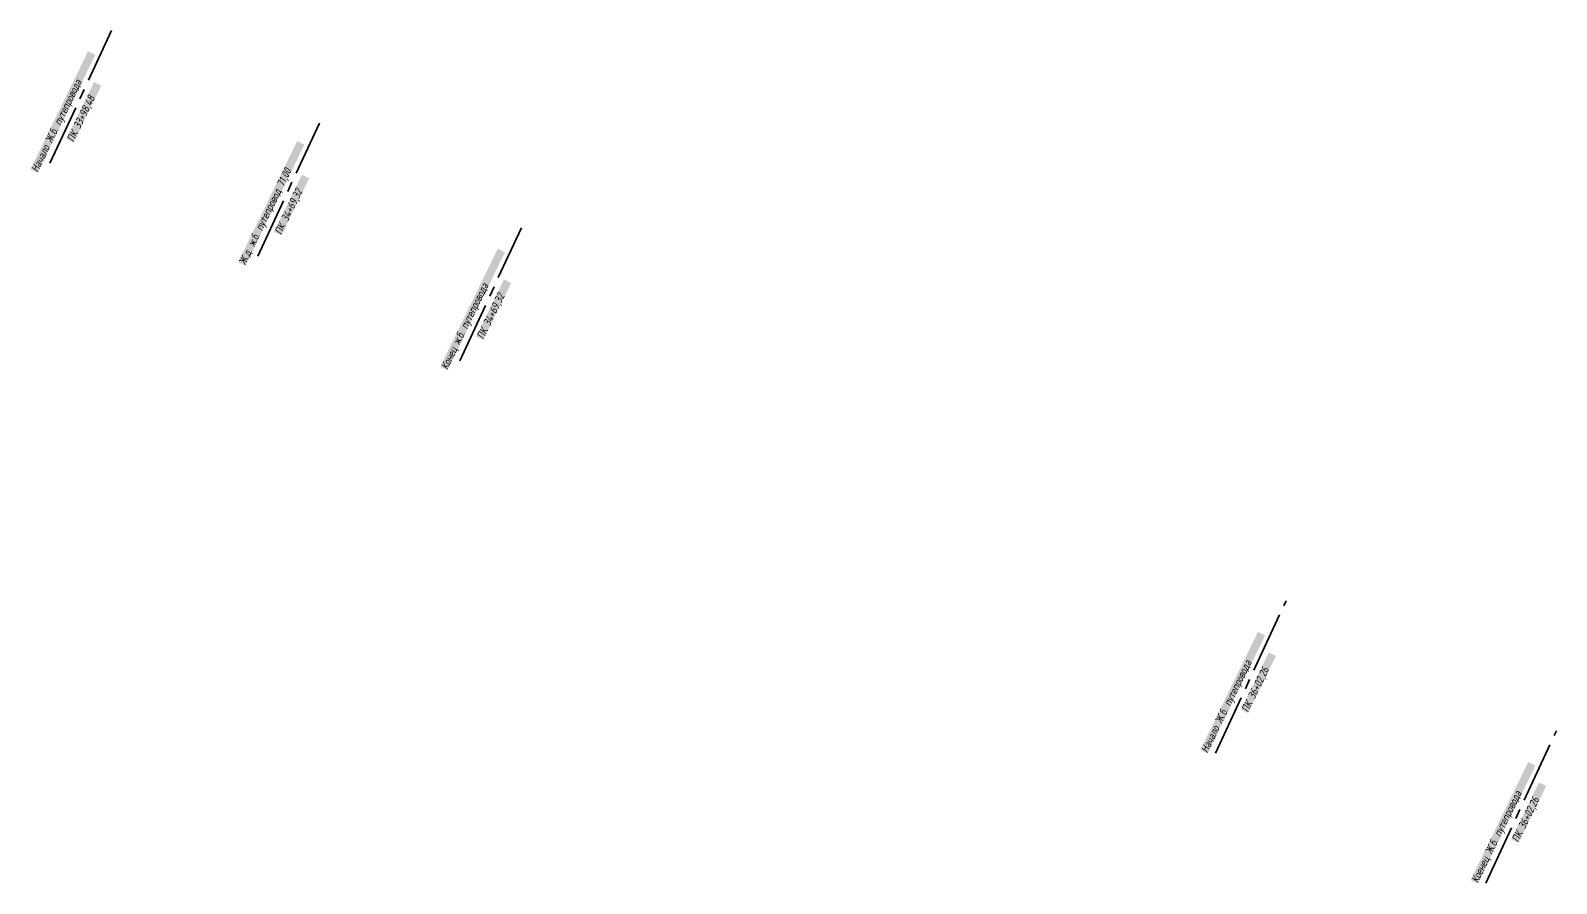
# Model space of a CAD drawing. Extents: x 10559 to 13610, y 7512 to 9639.
# Drawn here: x 12575.3 to 12813.6, y 7713 to 7846.2 of the extents above; entities that cross this region are included whole.
import ezdxf

# ---------------------------------------------------------------- set-up
doc = ezdxf.new("R2010")
doc.units = 0
doc.linetypes.add('осевая2', pattern=[28.575, 19.05, -3.175, 3.175, -3.175])
doc.layers.add('Подписи ИССО', color=1, linetype='Continuous', lineweight=35)
doc.styles.get("Standard").update_dxf_attribs({"font": 'arial.ttf'})

msp = doc.modelspace()

# ---------------------------------------------------------------- linework, layer by layer
at = {"layer": 'Подписи ИССО', "linetype": 'осевая2', "ltscale": 0.5}
for p, q in [((12578.34, 7825.46), (12587.96, 7846.19)), ((12610.78, 7810.98), (12620.4, 7831.71)), ((12642.33, 7794.65), (12651.96, 7815.39)), ((12760.32, 7733.37), (12771.38, 7757.16)), ((12802.54, 7713.08), (12813.59, 7736.87))]:
    msp.add_line(p, q, dxfattribs=at)

# ---------------------------------------------------------------- texts
at = {"layer": 'Подписи ИССО', "color": 5, "char_height": 1.25, "attachment_point": 1, "rotation": 64.0073, "bg_fill": 1, "box_fill_scale": 1, "bg_fill_color": 255, "bg_fill_transparency": 0}
for s, width, insert in [('{\\Fspds|c204;\\Q10;\\C1;Начало Ж.б. путепровода}', 20.5011, (12575.3, 7824.52)), ('{\\Fspds|c204;\\Q10;\\C1;ПК 33+98,48}', 9.8981, (12580.9, 7829.24)), ('{\\Fspds|c204;\\Q10;\\C1;Ж.д. ж.б. путепровод 71,00}', 20.9984, (12607.74, 7810.04)), ('{\\Fspds|c204;\\Q10;\\C1;ПК 34+69,32}', 9.8981, (12613.34, 7814.76)), ('{\\Fspds|c204;\\Q10;\\C1;Конец ж.б. путепровода}', 20.5011, (12639.29, 7793.72)), ('{\\Fspds|c204;\\Q10;\\C1;ПК 34+69,32}', 9.8981, (12644.9, 7798.44)), ('{\\Fspds|c204;\\Q10;\\C1;Начало Ж.б. путепровода}', 20.5011, (12757.98, 7733.87)), ('{\\Fspds|c204;\\Q10;\\C1;ПК 36+02,26}', 9.8981, (12764.32, 7740.2)), ('{\\Fspds|c204;\\Q10;\\C1;Коенец Ж.б. путепровода}', 20.5011, (12800.2, 7713.58)), ('{\\Fspds|c204;\\Q10;\\C1;ПК 36+02,26}', 9.8981, (12806.53, 7719.91))]:
    msp.add_mtext_dynamic_manual_height_columns(s, width=width, gutter_width=12.5, heights=[0], dxfattribs=dict(at, insert=insert))

doc.saveas('drawing.dxf')
